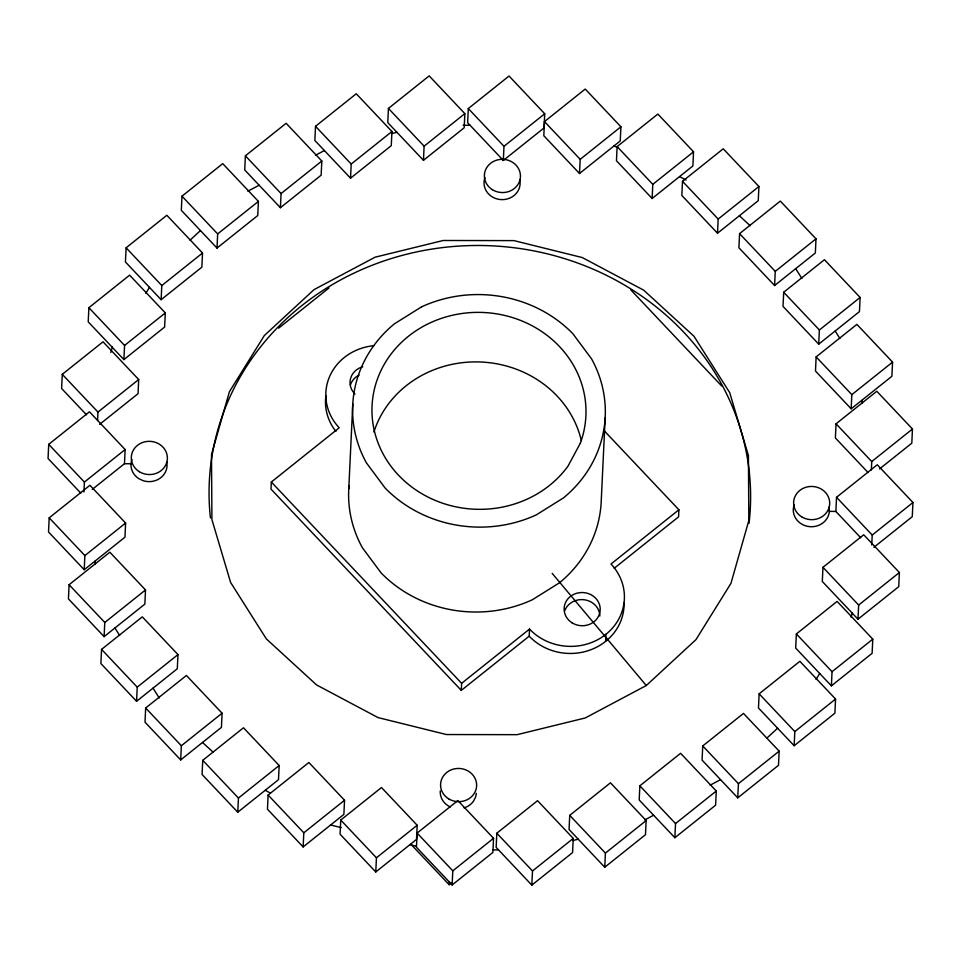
<?xml version="1.0" encoding="UTF-8"?>
<svg xmlns="http://www.w3.org/2000/svg" width="961" height="961" viewBox="0 0 961 961"><rect width="100%" height="100%" fill="white"/><g stroke="black" fill="none" stroke-linecap="round" stroke-linejoin="round"><path stroke-width="1.44" d="M92.232 489.449L124.474 463.695L125.134 449.544L89.457 411.801L48.723 444.342L48.05 458.493L80.76 493.089M49.191 517.835L48.53 531.986L84.208 569.729L124.954 537.187L125.615 523.036L89.938 485.293L49.191 517.835L84.88 555.578L84.208 569.729M99.632 424.354L138.036 393.686L138.696 379.535L103.019 341.792L62.273 374.334L61.612 388.484L86.502 414.816M69.096 584.732L68.435 598.883L104.112 636.626L144.859 604.097L145.519 589.946L109.842 552.203L69.096 584.732L104.785 622.476L104.112 636.626M88.88 307.7L88.22 321.851L123.897 359.594L164.631 327.052L165.304 312.902L129.615 275.158L88.88 307.7L124.57 345.443L123.897 359.594M83.931 491.984L84.4 482.086L48.723 444.342M97.554 420.57L97.962 412.077L62.273 374.334M101.554 649.396L100.881 663.546L136.57 701.29L177.304 668.748L177.977 654.597L142.288 616.854L101.554 649.396L137.231 687.139L136.57 701.29M126.107 247.806L125.435 261.957L161.124 299.7L201.858 267.17L202.531 253.019L166.842 215.276L126.107 247.806L161.796 285.549L161.124 299.7M145.664 708.005L145.003 722.167L180.68 759.911L221.426 727.369L222.087 713.218L186.41 675.475L145.664 708.005L181.353 745.748L180.68 759.911M181.989 196.176L181.317 210.327L217.006 248.07L257.74 215.54L258.413 201.39L222.724 163.646L181.989 196.176L217.666 233.919L217.006 248.07M202.747 760.319L202.074 774.47L237.763 812.213L278.498 779.671L279.171 765.521L243.481 727.777L202.747 760.319L238.436 798.062L237.763 812.213M245.391 155.814L244.719 169.977L280.408 207.708L321.142 175.178L321.815 161.028L286.126 123.284L245.391 155.814L281.068 193.557L280.408 207.708M373.613 345.72A54.164 49.828 2.7 0 0 329.407 377.012A54.164 49.828 2.7 0 0 339.221 427.789L271.326 482.026L270.99 489.101L461.304 690.394L529.199 636.17L529.535 629.083A54.164 49.828 2.7 0 0 605.947 634.296L605.622 641.371M268.119 795.047L267.458 809.198L303.135 846.941L343.882 814.399L344.543 800.249L308.865 762.505L268.119 795.047L303.808 832.791L303.135 846.941M315.52 126.299L314.86 140.45L350.537 178.193L391.271 145.652L391.944 131.501L356.255 93.758L315.52 126.299L351.209 164.043L350.537 178.193M348.783 488.765L352.783 403.848M340.759 820.057L340.086 834.208L375.775 871.951L416.509 839.409L417.182 825.259L381.493 787.515L340.759 820.057L376.436 857.801L375.775 871.951M388.436 108.425L387.763 122.576L423.453 160.319L464.187 127.777L464.848 113.626L429.171 75.883L388.436 108.425L424.113 146.168L423.453 160.319M417.122 833.079L416.449 847.23L452.138 884.973L492.873 852.443L493.546 838.292L457.856 800.549L417.122 833.079L452.799 870.822L452.138 884.973M468.307 108.557L467.635 122.708L503.324 160.451L544.058 127.921L544.719 113.77L509.042 76.027L468.307 108.557L503.984 146.3L503.324 160.451M451.49 882.835L449.147 884.697L449.28 881.874M461.304 690.394L461.628 683.319L271.326 482.026M496.813 833.223L496.152 847.374L531.829 885.117L572.564 852.575L573.236 838.424L537.547 800.681L496.813 833.223L532.502 870.966L531.829 885.117M544.491 121.591L543.818 135.741L579.507 173.485L620.241 140.943L620.914 126.792L585.225 89.049L544.491 121.591L580.18 159.334L579.507 173.485M569.729 815.348L569.056 829.499L604.745 867.242L645.48 834.701L646.14 820.55L610.463 782.807L569.729 815.348L605.406 853.092L604.745 867.242M617.118 146.601L616.457 160.751L652.135 198.495L692.881 165.953L693.542 151.802L657.865 114.059L617.118 146.601L652.807 184.344L652.135 198.495M605.166 417.831L601.154 502.747A126.384 116.257 2.7 0 1 559.53 582.762L532.346 599.76A126.384 116.257 2.7 0 1 381.073 572.876L362.381 547.734A126.384 116.257 2.7 0 1 348.975 485.894M639.858 785.822L639.185 799.972L674.874 837.716L715.609 805.186L716.281 791.023L680.592 753.292L639.858 785.822L675.535 823.565L674.874 837.716M682.502 181.329L681.829 195.479L717.519 233.223L758.253 200.681L758.926 186.53L723.237 148.787L682.502 181.329L718.179 219.06L717.519 233.223M603.808 430.348L678.898 509.786L678.562 516.862L614.187 568.287M702.731 745.952L702.071 760.103L737.748 797.846L778.494 765.304L779.155 751.154L743.478 713.41L702.731 745.952L738.42 783.683L737.748 797.846M739.574 233.631L738.913 247.782L774.59 285.525L815.336 252.995L815.997 238.833L780.32 201.089L739.574 233.631L775.263 271.374L774.59 285.525M759.142 693.83L758.469 707.981L794.158 745.724L834.893 713.194L835.565 699.043L799.876 661.3L759.142 693.83L794.819 731.573L794.158 745.724M783.695 292.252L783.023 306.403L818.712 344.146L859.446 311.604L860.119 297.454L824.43 259.71L783.695 292.252L819.373 329.995L818.712 344.146M796.369 633.948L795.696 648.098L831.385 685.842L872.12 653.3L872.78 639.149L837.103 601.406L796.369 633.948L832.046 671.691L831.385 685.842M816.141 356.903L815.481 371.054L851.158 408.797L891.904 376.268L892.565 362.117L856.888 324.374L816.141 356.903L851.83 394.647L851.158 408.797M822.964 567.314L822.304 581.465L857.981 619.208L898.727 586.666L899.388 572.516L863.711 534.772L822.964 567.314L858.653 605.058L857.981 619.208M879.567 468.92L911.809 443.165L912.469 429.014L876.792 391.271L836.046 423.813L835.385 437.964L868.095 472.56M860.696 537.728L835.866 511.456L836.526 497.305L877.261 464.764L912.95 502.507L912.277 516.658L873.873 547.338M871.339 470.037L871.735 461.556L836.046 423.813M871.747 544.959L872.216 535.049L836.526 497.305M110.803 352.519L112.353 347.089M851.074 617.202L852.239 613.118M145.772 293.321L149.472 287.375M816.033 679.451L819.721 673.517M190.026 240.19L200.453 230.568M646.285 685.529L695.968 639.63L730.949 583.363L748.835 520.562L748.415 455.526L729.711 392.665L693.998 336.266L643.714 290.186L582.294 257.56L513.907 240.61L443.213 240.49L375.054 257.2L314.043 289.621L264.359 335.521L229.379 391.788L211.492 454.589L211.925 519.625L230.628 582.486L266.329 638.885L316.613 684.965L378.045 717.591L446.433 734.54L517.114 734.672L585.285 717.951L646.285 685.529L552.191 573.393M766.866 738.132L777.605 728.222M217.666 233.919L258.413 201.39M161.796 285.549L202.531 253.019M281.068 193.557L321.815 161.028M351.209 164.043L391.944 131.501M124.57 345.443L165.304 312.902M424.113 146.168L464.848 113.626M97.962 412.077L138.696 379.535M503.984 146.3L544.719 113.77M84.4 482.086L125.134 449.544M278.654 328.145L328.998 287.94M580.18 159.334L620.914 126.792M84.88 555.578L125.615 523.036M652.807 184.344L693.542 151.802M104.785 622.476L145.519 589.946M718.179 219.06L758.926 186.53M137.231 687.139L177.977 654.597M181.353 745.748L222.087 713.218M775.263 271.374L815.997 238.833M819.373 329.995L860.119 297.454M238.436 798.062L279.171 765.521M461.628 683.319L529.535 629.083M678.898 509.786L611.004 564.011A54.164 49.828 2.7 0 1 605.947 634.296M851.83 394.647L892.565 362.117M303.808 832.791L344.543 800.249M871.735 461.556L912.469 429.014M376.436 857.801L417.182 825.259M872.216 535.049L912.95 502.507M452.799 870.822L493.546 838.292M858.653 605.058L899.388 572.516M532.502 870.966L573.236 838.424M832.046 671.691L872.78 639.149M605.406 853.092L646.14 820.55M675.535 823.565L716.281 791.023M794.819 731.573L835.565 699.043M738.42 783.683L779.155 751.154M247.878 191.203L259.134 185.221M315.556 155.238L324.398 150.541M644.771 819.913L653.6 815.228M710.227 785.137L720.558 779.647M391.547 133.615L396.953 132.294M572.84 840.539L578.246 839.217M463.154 125.242L470.037 125.254M493.161 849.908L498.555 849.908M124.474 463.695L130.996 463.803M829.331 511.348L835.866 511.456M613.683 146.192L617.743 147.201M330.38 824.934L341.227 827.613M409.951 844.659L416.137 846.185M679.571 176.584L686.058 180.019M265.2 790.302L270.389 793.065M739.357 215.769L750.217 225.727M202.519 742.457L213.378 752.415M630.884 289.958L721.639 385.95M410.984 844.335L449.147 884.697M795.696 268.672L801.894 278.45M835.169 331.004L839.89 338.464M114.936 627.989L119.657 635.449M153.027 688.148L159.214 697.926M861.657 400.425L862.449 403.103M94.707 561.356L95.499 564.023M210.447 517.931A270.822 249.115 2.7 0 1 480.62 245.499A270.822 249.115 2.7 0 1 749.051 523.264M476.272 793.354A18.055 16.613 2.7 0 1 475.359 797.594L473.268 801.474A18.055 16.613 2.7 0 1 464.055 807.901M450.277 806.964A18.055 16.613 2.7 0 1 440.258 790.903M519.781 179.923A18.055 16.613 2.7 0 1 500.873 199.588A18.055 16.613 2.7 0 1 484.981 177.557M166.721 461.917A18.055 16.613 2.7 0 1 143.201 480.704L138.973 478.758A18.055 16.613 2.7 0 1 131.921 459.55M829.031 507.024A18.055 16.613 2.7 0 1 810.135 526.688A18.055 16.613 2.7 0 1 794.23 504.657M354.969 394.022A18.055 16.613 2.7 0 1 362.705 366.778M335.942 431.465A54.164 49.828 2.7 0 1 325.887 395.788M350.417 384.917A18.055 16.613 2.7 0 1 359.114 375.09M564.732 610.74A18.055 16.613 2.7 0 1 584.588 599.808A18.055 16.613 2.7 0 1 599.88 615.989M624.073 602.967A54.164 49.828 2.7 0 1 589.525 650.225A54.164 49.828 2.7 0 1 529.199 636.17M373.913 431.994A107.043 98.466 2.7 0 1 480.608 361.997A107.043 98.466 2.7 0 1 581.309 440.582M580.3 443.285L567.927 466.241A107.043 98.466 2.7 0 1 387.439 461.22A107.043 98.466 2.7 0 1 467.382 312.866A107.043 98.466 2.7 0 1 580.3 443.285M421.591 306.835L394.406 323.833A126.384 116.257 2.7 0 0 366.381 462.818L385.073 487.972A126.384 116.257 2.7 0 0 536.346 514.856L563.53 497.858A126.384 116.257 2.7 0 0 591.556 358.861L572.876 333.719A126.384 116.257 2.7 0 0 421.591 306.835M139.309 471.683A18.055 16.613 2.7 0 0 167.358 459.178A18.055 16.613 2.7 0 0 141.363 442.985A18.055 16.613 2.7 0 0 139.309 471.683M801.618 516.79A18.055 16.613 2.7 0 0 829.667 504.273A18.055 16.613 2.7 0 0 803.684 488.092A18.055 16.613 2.7 0 0 801.618 516.79M492.368 189.677A18.055 16.613 2.7 0 0 520.418 177.172A18.055 16.613 2.7 0 0 494.422 160.992A18.055 16.613 2.7 0 0 492.368 189.677M448.559 798.783A18.055 16.613 2.7 0 0 476.608 786.278A18.055 16.613 2.7 0 0 450.625 770.097A18.055 16.613 2.7 0 0 448.559 798.783M572.119 622.86A18.055 16.613 2.7 0 0 600.169 610.355A18.055 16.613 2.7 0 0 574.185 594.174A18.055 16.613 2.7 0 0 572.119 622.86"/></g></svg>
